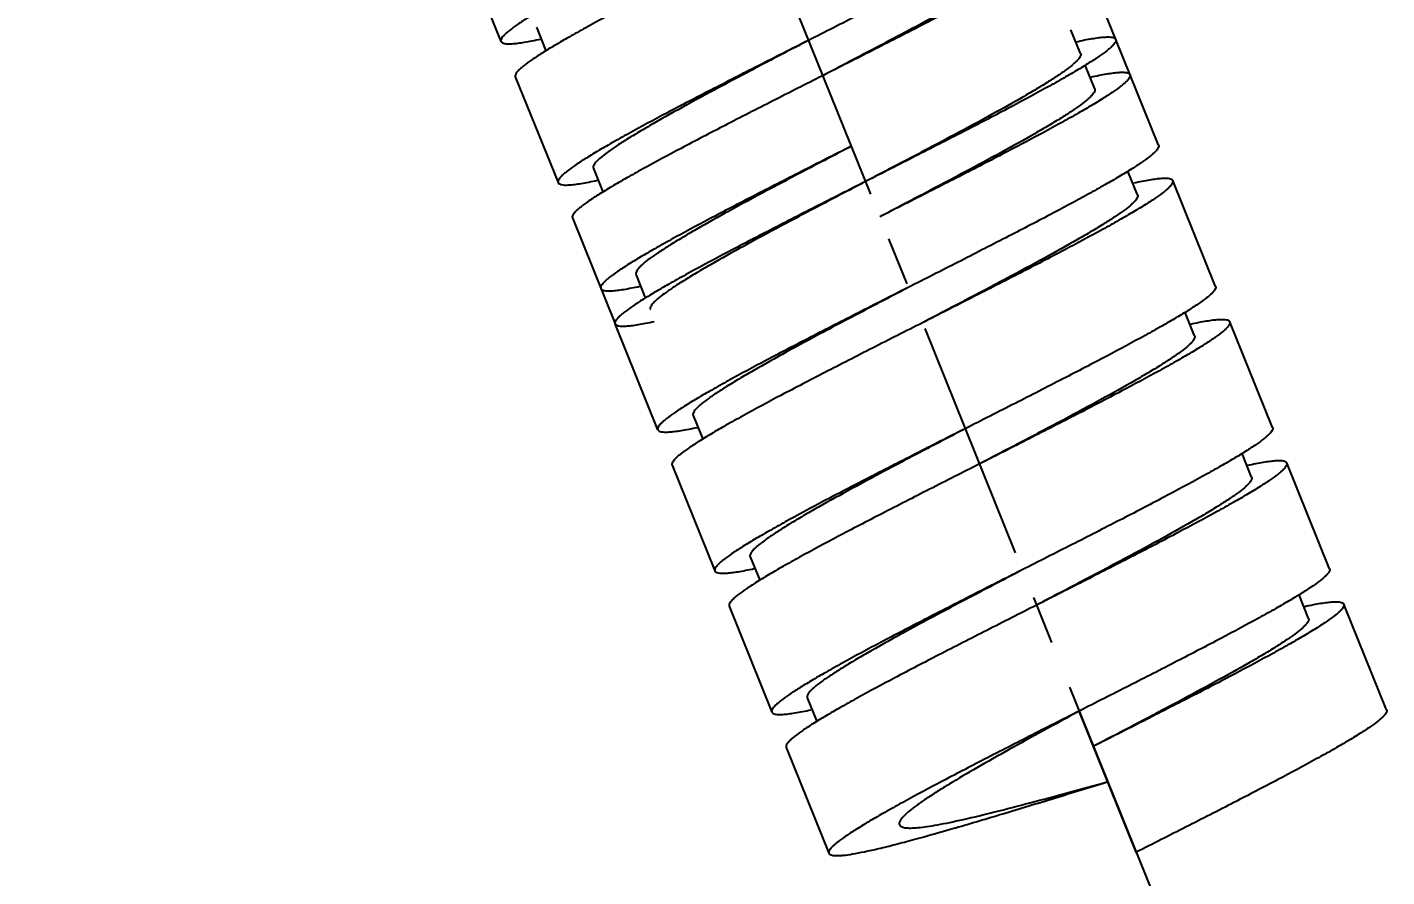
# Model space of a CAD drawing. Header units: millimetres. Extents: x 4590 to 5010, y -46 to 251.
# Drawn here: x 4857.98 to 4893.71, y 44.78 to 67.1 of the extents above; entities that cross this region are included whole.
import ezdxf

# ---------------------------------------------------------------- set-up
doc = ezdxf.new("R2010")
doc.units = ezdxf.units.MM
doc.header["$LTSCALE"] = 0.1
doc.linetypes.add('CENTERX2', pattern=[101.6, 63.5, -12.7, 12.7, -12.7])
doc.layers.add('CENTER', color=1, linetype='CENTERX2')
doc.layers.add('DIM', color=3, linetype='Continuous')
doc.styles.get("Standard").update_dxf_attribs({"font": 'arial.ttf'})
doc.dimstyles.new('ISO-25', dxfattribs={"dimtxt": 2.5, "dimasz": 2.5, "dimexe": 1.25, "dimexo": 0.625, "dimtad": 1, "dimtxsty": 'Standard', "dimcen": 2.5, "dimadec": 0, "dimazin": 0, "dimtfac": 1, "dimtmove": 0, "dimatfit": 3, "dimfxl": 1, "dimarcsym": 0})

# ---------------------------------------------------------------- blocks, each defined once
blk = doc.blocks.new('*D118')
at = {"layer": 'Defpoints', "color": 0, "transparency": 16777216}
for p in [(4835.901, 172.227), (4876.778, 148.941), (4891.488, 128.002), (4891.488, 88.383), (4889.839, 38.726)]:
    blk.add_point(p, dxfattribs=at)
at = {"layer": 'DIM', "color": 0, "lineweight": -2, "transparency": 16777216}
blk.add_line((4891.488, 128.627), (4891.488, 151.133), dxfattribs=at)
blk.add_arc((4891.488, 34.645), 115.238, 91.24301, 110.75699, dxfattribs=at)
at = {"layer": 'DIM', "color": 0, "transparency": 16777216}
for points in [[(4888.983, 150.273), (4888.992, 149.439), (4891.488, 149.883)], [(4850.798, 142.015), (4850.495, 142.791), (4848.319, 141.492)]]:
    blk.add_solid(points, dxfattribs=at)
at = {"layer": 'DIM', "color": 0, "transparency": 16777216, "insert": (4869.14, 149.612), "char_height": 2.5, "attachment_point": 5, "rotation": 11}
blk.add_mtext('22°', dxfattribs=at)

msp = doc.modelspace()

# ---------------------------------------------------------------- linework, layer by layer
at = {"color": 7, "linetype": 'Continuous'}
for p, q in [((4870.437, 66.726), (4869.313, 69.508)), ((4886.592, 66.782), (4885.468, 69.564)), ((4871.364, 67.101), (4871.616, 66.478)), ((4885.665, 66.408), (4885.414, 67.03)), ((4887.716, 64.001), (4886.592, 66.782)), ((4886.04, 65.481), (4885.788, 66.104)), ((4870.811, 65.799), (4871.935, 63.018)), ((4872.862, 63.392), (4873.113, 62.773)), ((4887.164, 62.699), (4886.912, 63.322)), ((4889.214, 60.292), (4888.091, 63.074)), ((4872.31, 62.09), (4873.434, 59.309)), ((4874.237, 59.989), (4873.986, 60.611)), ((4888.662, 58.99), (4888.412, 59.61)), ((4890.713, 56.583), (4889.589, 59.365)), ((4874.558, 56.527), (4873.434, 59.309)), ((4875.485, 56.902), (4875.736, 56.279)), ((4890.16, 55.282), (4889.909, 55.905)), ((4874.932, 55.6), (4876.056, 52.819)), ((4892.211, 52.875), (4891.088, 55.656)), ((4876.983, 53.193), (4877.234, 52.573)), ((4891.659, 51.573), (4891.408, 52.194)), ((4876.431, 51.891), (4877.554, 49.11)), ((4893.71, 49.166), (4892.586, 51.947)), ((4878.482, 49.484), (4878.733, 48.861)), ((4887.131, 45.429), (4885.632, 49.138)), ((4877.929, 48.183), (4879.053, 45.401))]:
    msp.add_line(p, q, dxfattribs=at)
for points, knots in [([(4877.016, 70.463), (4876.579, 70.242), (4875.723, 69.808), (4874.48, 69.174), (4873.339, 68.582), (4872.474, 68.118), (4871.867, 67.78), (4871.485, 67.559), (4871.158, 67.36), (4870.889, 67.186), (4870.705, 67.054), (4870.59, 66.96), (4870.527, 66.901), (4870.479, 66.849), (4870.448, 66.803), (4870.431, 66.762), (4870.433, 66.736), (4870.437, 66.726)], [0, 0, 0, 0, 0.192801, 0.378247, 0.549275, 0.699389, 0.7648, 0.822946, 0.873297, 0.915421, 0.948991, 0.962519, 0.973878, 0.983103, 0.990302, 0.995732, 1, 1, 1, 1]), ([(4885.094, 70.491), (4885.098, 70.481), (4885.099, 70.455), (4885.083, 70.415), (4885.052, 70.369), (4885.004, 70.317), (4884.94, 70.258), (4884.826, 70.163), (4884.641, 70.031), (4884.373, 69.857), (4884.046, 69.659), (4883.664, 69.438), (4883.057, 69.099), (4882.192, 68.636), (4881.05, 68.043), (4879.808, 67.409), (4878.951, 66.975), (4878.515, 66.754)], [0, 0, 0, 0, 0.004271, 0.0097, 0.016898, 0.026125, 0.037482, 0.051008, 0.084581, 0.126702, 0.177056, 0.235199, 0.300612, 0.450726, 0.621753, 0.807199, 1, 1, 1, 1]), ([(4877.391, 69.536), (4876.954, 69.315), (4876.097, 68.881), (4874.855, 68.247), (4873.714, 67.654), (4872.848, 67.191), (4872.241, 66.853), (4871.859, 66.632), (4871.532, 66.433), (4871.264, 66.259), (4871.08, 66.127), (4870.965, 66.033), (4870.901, 65.974), (4870.854, 65.921), (4870.822, 65.876), (4870.806, 65.835), (4870.807, 65.809), (4870.811, 65.799)], [0, 0, 0, 0, 0.192801, 0.378248, 0.549275, 0.69939, 0.764799, 0.822945, 0.873296, 0.915419, 0.948992, 0.96252, 0.973875, 0.983099, 0.990301, 0.99573, 1, 1, 1, 1]), ([(4885.468, 69.564), (4885.472, 69.554), (4885.474, 69.528), (4885.458, 69.487), (4885.426, 69.442), (4885.379, 69.389), (4885.315, 69.33), (4885.2, 69.236), (4885.016, 69.104), (4884.748, 68.93), (4884.421, 68.731), (4884.038, 68.51), (4883.432, 68.172), (4882.566, 67.709), (4881.425, 67.116), (4880.183, 66.482), (4879.326, 66.048), (4878.889, 65.827)], [0, 0, 0, 0, 0.00427, 0.009699, 0.016901, 0.026125, 0.03748, 0.051008, 0.084581, 0.126704, 0.177055, 0.235201, 0.30061, 0.450725, 0.621752, 0.807199, 1, 1, 1, 1]), ([(4884.541, 69.189), (4884.545, 69.179), (4884.548, 69.155), (4884.536, 69.115), (4884.51, 69.072), (4884.47, 69.022), (4884.416, 68.968), (4884.319, 68.88), (4884.162, 68.759), (4883.933, 68.601), (4883.652, 68.421), (4883.324, 68.222), (4882.803, 67.918), (4882.058, 67.503), (4881.075, 66.974), (4880.004, 66.41), (4879.266, 66.024), (4878.889, 65.827)], [0, 0, 0, 0, 0.004858, 0.010752, 0.018298, 0.027779, 0.039325, 0.052997, 0.086752, 0.12895, 0.179301, 0.237379, 0.302672, 0.452419, 0.622951, 0.807819, 1, 1, 1, 1]), ([(4885.546, 66.717), (4885.622, 66.734), (4885.764, 66.764), (4885.965, 66.801), (4886.14, 66.827), (4886.285, 66.842), (4886.405, 66.846), (4886.504, 66.84), (4886.579, 66.815), (4886.592, 66.782)], [0, 0, 0, 0, 0.217096, 0.40807, 0.57231, 0.70938, 0.819287, 0.902607, 1, 1, 1, 1]), ([(4870.437, 66.726), (4870.45, 66.694), (4870.524, 66.669), (4870.622, 66.663), (4870.741, 66.666), (4870.885, 66.681), (4871.058, 66.707), (4871.257, 66.744), (4871.399, 66.773), (4871.474, 66.789)], [0, 0, 0, 0, 0.097613, 0.180942, 0.290847, 0.427882, 0.592042, 0.782966, 1, 1, 1, 1]), ([(4878.515, 66.754), (4878.078, 66.533), (4877.221, 66.099), (4875.979, 65.466), (4874.837, 64.873), (4873.972, 64.41), (4873.365, 64.071), (4872.983, 63.85), (4872.656, 63.652), (4872.388, 63.477), (4872.203, 63.345), (4872.089, 63.251), (4872.025, 63.192), (4871.978, 63.14), (4871.946, 63.094), (4871.93, 63.054), (4871.931, 63.028), (4871.935, 63.018)], [0, 0, 0, 0, 0.192801, 0.378248, 0.549275, 0.69939, 0.764799, 0.822945, 0.873296, 0.915419, 0.948992, 0.96252, 0.973875, 0.983099, 0.990301, 0.99573, 1, 1, 1, 1]), ([(4878.515, 66.754), (4878.138, 66.558), (4877.4, 66.172), (4876.329, 65.607), (4875.346, 65.078), (4874.601, 64.664), (4874.08, 64.36), (4873.751, 64.161), (4873.471, 63.981), (4873.241, 63.822), (4873.084, 63.701), (4872.987, 63.614), (4872.934, 63.559), (4872.894, 63.51), (4872.868, 63.466), (4872.856, 63.427), (4872.858, 63.402), (4872.862, 63.392)], [0, 0, 0, 0, 0.192181, 0.377049, 0.547581, 0.69733, 0.762619, 0.820701, 0.871048, 0.91325, 0.947001, 0.960675, 0.972223, 0.981702, 0.989245, 0.995141, 1, 1, 1, 1]), ([(4886.592, 66.782), (4886.596, 66.772), (4886.598, 66.746), (4886.582, 66.706), (4886.55, 66.66), (4886.502, 66.608), (4886.439, 66.549), (4886.324, 66.455), (4886.14, 66.323), (4885.871, 66.148), (4885.545, 65.95), (4885.162, 65.729), (4884.555, 65.39), (4883.69, 64.927), (4882.549, 64.334), (4881.306, 63.7), (4880.45, 63.267), (4880.013, 63.046)], [0, 0, 0, 0, 0.00427, 0.009699, 0.016901, 0.026125, 0.03748, 0.051008, 0.084581, 0.126704, 0.177055, 0.235201, 0.30061, 0.450725, 0.621752, 0.807199, 1, 1, 1, 1]), ([(4886.592, 66.782), (4886.596, 66.772), (4886.598, 66.746), (4886.582, 66.706), (4886.55, 66.66), (4886.502, 66.608), (4886.439, 66.549), (4886.324, 66.455), (4886.14, 66.323), (4885.871, 66.148), (4885.545, 65.95), (4885.162, 65.729), (4884.555, 65.39), (4883.69, 64.927), (4882.549, 64.334), (4881.306, 63.7), (4880.45, 63.267), (4880.013, 63.046)], [0, 0, 0, 0, 0.004271, 0.009701, 0.016901, 0.026124, 0.037481, 0.05101, 0.08458, 0.126705, 0.177054, 0.235202, 0.300611, 0.450725, 0.621753, 0.807199, 1, 1, 1, 1]), ([(4885.665, 66.408), (4885.669, 66.398), (4885.672, 66.373), (4885.66, 66.334), (4885.634, 66.29), (4885.594, 66.241), (4885.54, 66.186), (4885.443, 66.099), (4885.286, 65.978), (4885.057, 65.819), (4884.776, 65.639), (4884.448, 65.44), (4883.926, 65.136), (4883.182, 64.722), (4882.198, 64.193), (4881.128, 63.628), (4880.389, 63.242), (4880.013, 63.046)], [0, 0, 0, 0, 0.004859, 0.010752, 0.018297, 0.027779, 0.039326, 0.052995, 0.086752, 0.128949, 0.179301, 0.237378, 0.302672, 0.45242, 0.622952, 0.807819, 1, 1, 1, 1]), ([(4878.889, 65.827), (4878.452, 65.606), (4877.596, 65.172), (4876.354, 64.538), (4875.212, 63.946), (4874.347, 63.482), (4873.74, 63.144), (4873.358, 62.923), (4873.031, 62.725), (4872.762, 62.55), (4872.578, 62.418), (4872.463, 62.324), (4872.4, 62.265), (4872.352, 62.213), (4872.321, 62.167), (4872.304, 62.126), (4872.306, 62.1), (4872.31, 62.09)], [0, 0, 0, 0, 0.192801, 0.378247, 0.549274, 0.699388, 0.764801, 0.822944, 0.873298, 0.915419, 0.948992, 0.962518, 0.973875, 0.983102, 0.9903, 0.995729, 1, 1, 1, 1]), ([(4886.967, 65.855), (4886.971, 65.845), (4886.972, 65.819), (4886.956, 65.779), (4886.925, 65.733), (4886.877, 65.681), (4886.813, 65.622), (4886.699, 65.528), (4886.514, 65.395), (4886.246, 65.221), (4885.919, 65.023), (4885.537, 64.802), (4884.93, 64.463), (4884.065, 64), (4882.923, 63.407), (4881.681, 62.773), (4880.824, 62.34), (4880.388, 62.118)], [0, 0, 0, 0, 0.004271, 0.009701, 0.016899, 0.026124, 0.037482, 0.05101, 0.08458, 0.126704, 0.177055, 0.235201, 0.300611, 0.450726, 0.621753, 0.807199, 1, 1, 1, 1]), ([(4885.93, 65.792), (4886.005, 65.808), (4886.146, 65.838), (4886.346, 65.874), (4886.518, 65.9), (4886.663, 65.915), (4886.781, 65.919), (4886.88, 65.912), (4886.954, 65.887), (4886.967, 65.855)], [0, 0, 0, 0, 0.217033, 0.407956, 0.572116, 0.709152, 0.819054, 0.902375, 1, 1, 1, 1]), ([(4886.04, 65.481), (4886.044, 65.471), (4886.046, 65.446), (4886.034, 65.407), (4886.008, 65.363), (4885.968, 65.314), (4885.915, 65.259), (4885.818, 65.172), (4885.661, 65.051), (4885.431, 64.892), (4885.151, 64.712), (4884.822, 64.513), (4884.301, 64.209), (4883.556, 63.795), (4882.573, 63.266), (4881.503, 62.701), (4880.764, 62.315), (4880.388, 62.118)], [0, 0, 0, 0, 0.004858, 0.010753, 0.018298, 0.027778, 0.039324, 0.052997, 0.086751, 0.128951, 0.1793, 0.23738, 0.302671, 0.452419, 0.622951, 0.807819, 1, 1, 1, 1]), ([(4879.638, 63.973), (4879.202, 63.752), (4878.345, 63.318), (4877.103, 62.684), (4875.961, 62.091), (4875.096, 61.628), (4874.489, 61.29), (4874.107, 61.069), (4873.78, 60.87), (4873.511, 60.696), (4873.327, 60.564), (4873.213, 60.469), (4873.149, 60.411), (4873.101, 60.358), (4873.07, 60.312), (4873.053, 60.272), (4873.055, 60.246), (4873.059, 60.236)], [0, 0, 0, 0, 0.192801, 0.378248, 0.549275, 0.699389, 0.7648, 0.822944, 0.873298, 0.915418, 0.948993, 0.962519, 0.973874, 0.983101, 0.990302, 0.995729, 1, 1, 1, 1]), ([(4879.638, 63.973), (4879.262, 63.776), (4878.523, 63.39), (4877.453, 62.826), (4876.47, 62.297), (4875.725, 61.882), (4875.203, 61.578), (4874.875, 61.379), (4874.595, 61.199), (4874.365, 61.041), (4874.208, 60.92), (4874.111, 60.832), (4874.057, 60.778), (4874.018, 60.728), (4873.992, 60.684), (4873.98, 60.645), (4873.982, 60.621), (4873.986, 60.611)], [0, 0, 0, 0, 0.192181, 0.377049, 0.547582, 0.69733, 0.76262, 0.820702, 0.87105, 0.913252, 0.947002, 0.960675, 0.972225, 0.981706, 0.98925, 0.995145, 1, 1, 1, 1]), ([(4887.716, 64.001), (4887.72, 63.991), (4887.722, 63.965), (4887.705, 63.924), (4887.674, 63.879), (4887.626, 63.826), (4887.563, 63.767), (4887.448, 63.673), (4887.264, 63.541), (4886.995, 63.367), (4886.668, 63.168), (4886.286, 62.947), (4885.679, 62.609), (4884.814, 62.146), (4883.672, 61.553), (4882.43, 60.919), (4881.574, 60.485), (4881.137, 60.264)], [0, 0, 0, 0, 0.004271, 0.009701, 0.016901, 0.026124, 0.037481, 0.05101, 0.08458, 0.126705, 0.177054, 0.235202, 0.300611, 0.450725, 0.621753, 0.807199, 1, 1, 1, 1]), ([(4871.935, 63.018), (4871.948, 62.986), (4872.022, 62.961), (4872.12, 62.954), (4872.238, 62.957), (4872.382, 62.972), (4872.554, 62.998), (4872.752, 63.034), (4872.893, 63.063), (4872.968, 63.08)], [0, 0, 0, 0, 0.097715, 0.181074, 0.290941, 0.427964, 0.592116, 0.782979, 1, 1, 1, 1]), ([(4880.013, 63.046), (4879.576, 62.825), (4878.719, 62.391), (4877.477, 61.757), (4876.336, 61.164), (4875.471, 60.701), (4874.864, 60.362), (4874.481, 60.141), (4874.154, 59.943), (4873.886, 59.769), (4873.702, 59.637), (4873.587, 59.542), (4873.524, 59.483), (4873.476, 59.431), (4873.444, 59.385), (4873.428, 59.345), (4873.43, 59.319), (4873.434, 59.309)], [0, 0, 0, 0, 0.192801, 0.378247, 0.549274, 0.699388, 0.764801, 0.822944, 0.873298, 0.915419, 0.948992, 0.962518, 0.973875, 0.983102, 0.9903, 0.995729, 1, 1, 1, 1]), ([(4880.013, 63.046), (4879.576, 62.825), (4878.719, 62.391), (4877.477, 61.757), (4876.336, 61.164), (4875.471, 60.701), (4874.864, 60.362), (4874.481, 60.141), (4874.154, 59.943), (4873.886, 59.769), (4873.702, 59.637), (4873.587, 59.542), (4873.524, 59.483), (4873.476, 59.431), (4873.444, 59.385), (4873.428, 59.345), (4873.43, 59.319), (4873.434, 59.309)], [0, 0, 0, 0, 0.192801, 0.378247, 0.549275, 0.699389, 0.7648, 0.822946, 0.873297, 0.915421, 0.948991, 0.962519, 0.973878, 0.983103, 0.990302, 0.995732, 1, 1, 1, 1]), ([(4880.013, 63.046), (4879.637, 62.849), (4878.898, 62.463), (4877.828, 61.898), (4876.844, 61.369), (4876.1, 60.955), (4875.578, 60.651), (4875.25, 60.452), (4874.969, 60.272), (4874.74, 60.113), (4874.583, 59.992), (4874.486, 59.905), (4874.432, 59.85), (4874.392, 59.801), (4874.366, 59.757), (4874.354, 59.718), (4874.357, 59.693), (4874.361, 59.683)], [0, 0, 0, 0, 0.192181, 0.377049, 0.547581, 0.697329, 0.762619, 0.820701, 0.871048, 0.91325, 0.947001, 0.960675, 0.972223, 0.981702, 0.989246, 0.995141, 1, 1, 1, 1]), ([(4888.091, 63.074), (4888.095, 63.064), (4888.096, 63.038), (4888.08, 62.997), (4888.048, 62.951), (4888.001, 62.899), (4887.937, 62.84), (4887.823, 62.746), (4887.638, 62.614), (4887.37, 62.439), (4887.043, 62.241), (4886.661, 62.02), (4886.054, 61.682), (4885.189, 61.218), (4884.047, 60.626), (4882.805, 59.992), (4881.948, 59.558), (4881.511, 59.337)], [0, 0, 0, 0, 0.004271, 0.0097, 0.016898, 0.026125, 0.037482, 0.051008, 0.084581, 0.126702, 0.177056, 0.235199, 0.300612, 0.450726, 0.621753, 0.807199, 1, 1, 1, 1]), ([(4887.064, 63.013), (4887.139, 63.029), (4887.279, 63.058), (4887.476, 63.094), (4887.647, 63.119), (4887.79, 63.134), (4887.907, 63.137), (4888.004, 63.13), (4888.078, 63.105), (4888.091, 63.074)], [0, 0, 0, 0, 0.216976, 0.407817, 0.571899, 0.708905, 0.818776, 0.90212, 1, 1, 1, 1]), ([(4887.163, 62.699), (4887.168, 62.689), (4887.17, 62.664), (4887.158, 62.625), (4887.132, 62.581), (4887.092, 62.532), (4887.039, 62.477), (4886.942, 62.39), (4886.785, 62.269), (4886.555, 62.11), (4886.275, 61.931), (4885.946, 61.731), (4885.425, 61.427), (4884.68, 61.013), (4883.697, 60.484), (4882.626, 59.92), (4881.888, 59.534), (4881.511, 59.337)], [0, 0, 0, 0, 0.004858, 0.010752, 0.018297, 0.027779, 0.039325, 0.052996, 0.086752, 0.128949, 0.179301, 0.237379, 0.302672, 0.45242, 0.622952, 0.807819, 1, 1, 1, 1]), ([(4873.059, 60.236), (4873.072, 60.204), (4873.145, 60.179), (4873.243, 60.173), (4873.36, 60.176), (4873.503, 60.19), (4873.673, 60.216), (4873.87, 60.252), (4874.01, 60.281), (4874.085, 60.297)], [0, 0, 0, 0, 0.097893, 0.181255, 0.291106, 0.428114, 0.592204, 0.783019, 1, 1, 1, 1]), ([(4881.137, 60.264), (4880.7, 60.043), (4879.843, 59.609), (4878.601, 58.975), (4877.46, 58.382), (4876.594, 57.919), (4875.988, 57.581), (4875.605, 57.36), (4875.278, 57.161), (4875.01, 56.987), (4874.826, 56.855), (4874.711, 56.761), (4874.647, 56.702), (4874.6, 56.65), (4874.568, 56.604), (4874.552, 56.563), (4874.553, 56.537), (4874.558, 56.527)], [0, 0, 0, 0, 0.192801, 0.378247, 0.549275, 0.699389, 0.7648, 0.822946, 0.873297, 0.915421, 0.948991, 0.962519, 0.973878, 0.983103, 0.990302, 0.995732, 1, 1, 1, 1]), ([(4881.137, 60.264), (4880.76, 60.067), (4880.022, 59.681), (4878.951, 59.117), (4877.968, 58.588), (4877.223, 58.173), (4876.702, 57.869), (4876.374, 57.67), (4876.093, 57.491), (4875.864, 57.332), (4875.707, 57.211), (4875.61, 57.124), (4875.556, 57.069), (4875.516, 57.02), (4875.49, 56.976), (4875.478, 56.937), (4875.481, 56.912), (4875.485, 56.902)], [0, 0, 0, 0, 0.192181, 0.377049, 0.547581, 0.69733, 0.762619, 0.820701, 0.871048, 0.91325, 0.947001, 0.960674, 0.972224, 0.981702, 0.989245, 0.995141, 1, 1, 1, 1]), ([(4889.214, 60.292), (4889.219, 60.282), (4889.22, 60.256), (4889.204, 60.216), (4889.172, 60.17), (4889.125, 60.118), (4889.061, 60.059), (4888.946, 59.964), (4888.762, 59.832), (4888.494, 59.658), (4888.167, 59.46), (4887.784, 59.239), (4887.178, 58.9), (4886.312, 58.437), (4885.171, 57.844), (4883.929, 57.21), (4883.072, 56.776), (4882.635, 56.555)], [0, 0, 0, 0, 0.004271, 0.0097, 0.016898, 0.026125, 0.037482, 0.051008, 0.084581, 0.126702, 0.177056, 0.235199, 0.300612, 0.450726, 0.621753, 0.807199, 1, 1, 1, 1]), ([(4873.434, 59.309), (4873.447, 59.277), (4873.52, 59.252), (4873.617, 59.245), (4873.735, 59.249), (4873.878, 59.263), (4874.049, 59.289), (4874.246, 59.324), (4874.386, 59.354), (4874.46, 59.37)], [0, 0, 0, 0, 0.09788, 0.181224, 0.291095, 0.428101, 0.592183, 0.783024, 1, 1, 1, 1]), ([(4881.511, 59.337), (4881.075, 59.116), (4880.218, 58.682), (4878.976, 58.048), (4877.834, 57.455), (4876.969, 56.992), (4876.362, 56.654), (4875.98, 56.433), (4875.653, 56.234), (4875.385, 56.06), (4875.2, 55.928), (4875.086, 55.834), (4875.022, 55.775), (4874.974, 55.722), (4874.943, 55.677), (4874.927, 55.636), (4874.928, 55.61), (4874.932, 55.6)], [0, 0, 0, 0, 0.192801, 0.378248, 0.549275, 0.69939, 0.764799, 0.822945, 0.873296, 0.915419, 0.948992, 0.96252, 0.973875, 0.983099, 0.990301, 0.99573, 1, 1, 1, 1]), ([(4889.589, 59.365), (4889.593, 59.355), (4889.595, 59.329), (4889.578, 59.288), (4889.547, 59.243), (4889.499, 59.19), (4889.436, 59.131), (4889.321, 59.037), (4889.137, 58.905), (4888.868, 58.731), (4888.541, 58.532), (4888.159, 58.311), (4887.552, 57.973), (4886.687, 57.51), (4885.546, 56.917), (4884.303, 56.283), (4883.447, 55.849), (4883.01, 55.628)], [0, 0, 0, 0, 0.00427, 0.009699, 0.016901, 0.026125, 0.03748, 0.051008, 0.084581, 0.126704, 0.177055, 0.235201, 0.30061, 0.450725, 0.621752, 0.807199, 1, 1, 1, 1]), ([(4888.557, 59.303), (4888.631, 59.319), (4888.772, 59.348), (4888.971, 59.385), (4889.142, 59.41), (4889.286, 59.425), (4889.404, 59.428), (4889.502, 59.422), (4889.576, 59.397), (4889.589, 59.365)], [0, 0, 0, 0, 0.217021, 0.407884, 0.572036, 0.709059, 0.818926, 0.902285, 1, 1, 1, 1]), ([(4888.662, 58.99), (4888.666, 58.98), (4888.669, 58.956), (4888.656, 58.916), (4888.63, 58.873), (4888.591, 58.823), (4888.537, 58.768), (4888.44, 58.681), (4888.283, 58.56), (4888.053, 58.402), (4887.773, 58.222), (4887.445, 58.023), (4886.923, 57.719), (4886.179, 57.304), (4885.195, 56.775), (4884.125, 56.211), (4883.386, 55.825), (4883.01, 55.628)], [0, 0, 0, 0, 0.004858, 0.010752, 0.018298, 0.027779, 0.039325, 0.052997, 0.086752, 0.12895, 0.179301, 0.237379, 0.302672, 0.452419, 0.622951, 0.807819, 1, 1, 1, 1]), ([(4874.558, 56.527), (4874.57, 56.495), (4874.645, 56.47), (4874.743, 56.464), (4874.862, 56.467), (4875.006, 56.482), (4875.179, 56.508), (4875.378, 56.545), (4875.52, 56.574), (4875.595, 56.59)], [0, 0, 0, 0, 0.097613, 0.180942, 0.290847, 0.427882, 0.592042, 0.782966, 1, 1, 1, 1]), ([(4882.635, 56.555), (4882.199, 56.334), (4881.342, 55.9), (4880.1, 55.267), (4878.958, 54.674), (4878.093, 54.211), (4877.486, 53.872), (4877.104, 53.651), (4876.777, 53.453), (4876.508, 53.278), (4876.324, 53.146), (4876.209, 53.052), (4876.146, 52.993), (4876.098, 52.941), (4876.067, 52.895), (4876.05, 52.855), (4876.052, 52.829), (4876.056, 52.819)], [0, 0, 0, 0, 0.192801, 0.378248, 0.549275, 0.69939, 0.764799, 0.822945, 0.873296, 0.915419, 0.948992, 0.96252, 0.973875, 0.983099, 0.990301, 0.99573, 1, 1, 1, 1]), ([(4882.635, 56.555), (4882.259, 56.359), (4881.52, 55.973), (4880.45, 55.408), (4879.467, 54.879), (4878.722, 54.465), (4878.2, 54.161), (4877.872, 53.962), (4877.592, 53.782), (4877.362, 53.623), (4877.205, 53.502), (4877.108, 53.415), (4877.054, 53.36), (4877.015, 53.311), (4876.989, 53.267), (4876.976, 53.228), (4876.979, 53.203), (4876.983, 53.193)], [0, 0, 0, 0, 0.192181, 0.377049, 0.547581, 0.69733, 0.762619, 0.820701, 0.871048, 0.91325, 0.947001, 0.960675, 0.972223, 0.981702, 0.989245, 0.995141, 1, 1, 1, 1]), ([(4890.713, 56.583), (4890.717, 56.573), (4890.719, 56.547), (4890.702, 56.507), (4890.671, 56.461), (4890.623, 56.409), (4890.56, 56.35), (4890.445, 56.256), (4890.261, 56.124), (4889.992, 55.949), (4889.665, 55.751), (4889.283, 55.53), (4888.676, 55.191), (4887.811, 54.728), (4886.669, 54.135), (4885.427, 53.501), (4884.57, 53.068), (4884.134, 52.847)], [0, 0, 0, 0, 0.00427, 0.009699, 0.016901, 0.026125, 0.03748, 0.051008, 0.084581, 0.126704, 0.177055, 0.235201, 0.30061, 0.450725, 0.621752, 0.807199, 1, 1, 1, 1]), ([(4883.01, 55.628), (4882.573, 55.407), (4881.716, 54.973), (4880.474, 54.339), (4879.333, 53.747), (4878.467, 53.283), (4877.861, 52.945), (4877.478, 52.724), (4877.151, 52.526), (4876.883, 52.351), (4876.699, 52.219), (4876.584, 52.125), (4876.52, 52.066), (4876.473, 52.014), (4876.441, 51.968), (4876.425, 51.927), (4876.427, 51.901), (4876.431, 51.891)], [0, 0, 0, 0, 0.192801, 0.378247, 0.549274, 0.699388, 0.764801, 0.822944, 0.873298, 0.915419, 0.948992, 0.962518, 0.973875, 0.983102, 0.9903, 0.995729, 1, 1, 1, 1]), ([(4891.088, 55.656), (4891.092, 55.646), (4891.093, 55.62), (4891.077, 55.58), (4891.045, 55.534), (4890.998, 55.482), (4890.934, 55.423), (4890.819, 55.328), (4890.635, 55.196), (4890.367, 55.022), (4890.04, 54.824), (4889.658, 54.603), (4889.051, 54.264), (4888.185, 53.801), (4887.044, 53.208), (4885.802, 52.574), (4884.945, 52.141), (4884.508, 51.919)], [0, 0, 0, 0, 0.004271, 0.009701, 0.016899, 0.026124, 0.037482, 0.05101, 0.08458, 0.126704, 0.177055, 0.235201, 0.300611, 0.450726, 0.621753, 0.807199, 1, 1, 1, 1]), ([(4890.05, 55.593), (4890.126, 55.609), (4890.267, 55.639), (4890.466, 55.675), (4890.639, 55.701), (4890.783, 55.716), (4890.902, 55.72), (4891, 55.713), (4891.075, 55.688), (4891.088, 55.656)], [0, 0, 0, 0, 0.217033, 0.407956, 0.572116, 0.709152, 0.819054, 0.902375, 1, 1, 1, 1]), ([(4890.16, 55.282), (4890.164, 55.272), (4890.167, 55.247), (4890.155, 55.208), (4890.129, 55.164), (4890.089, 55.115), (4890.036, 55.06), (4889.938, 54.973), (4889.781, 54.852), (4889.552, 54.693), (4889.271, 54.513), (4888.943, 54.314), (4888.422, 54.01), (4887.677, 53.596), (4886.694, 53.067), (4885.623, 52.502), (4884.885, 52.116), (4884.508, 51.919)], [0, 0, 0, 0, 0.004858, 0.010753, 0.018298, 0.027778, 0.039324, 0.052997, 0.086751, 0.128951, 0.1793, 0.23738, 0.302671, 0.452419, 0.622951, 0.807819, 1, 1, 1, 1]), ([(4876.056, 52.819), (4876.069, 52.787), (4876.143, 52.762), (4876.241, 52.755), (4876.359, 52.758), (4876.503, 52.773), (4876.674, 52.799), (4876.873, 52.835), (4877.014, 52.864), (4877.089, 52.881)], [0, 0, 0, 0, 0.097715, 0.181074, 0.290941, 0.427964, 0.592116, 0.782979, 1, 1, 1, 1]), ([(4884.134, 52.847), (4883.697, 52.625), (4882.84, 52.192), (4881.598, 51.558), (4880.457, 50.965), (4879.591, 50.502), (4878.984, 50.163), (4878.602, 49.942), (4878.275, 49.744), (4878.007, 49.57), (4877.823, 49.438), (4877.708, 49.343), (4877.644, 49.284), (4877.597, 49.232), (4877.565, 49.186), (4877.549, 49.146), (4877.55, 49.12), (4877.554, 49.11)], [0, 0, 0, 0, 0.192801, 0.378247, 0.549274, 0.699388, 0.764801, 0.822944, 0.873298, 0.915419, 0.948992, 0.962518, 0.973875, 0.983102, 0.9903, 0.995729, 1, 1, 1, 1]), ([(4884.134, 52.847), (4883.757, 52.65), (4883.019, 52.264), (4881.948, 51.699), (4880.965, 51.17), (4880.22, 50.756), (4879.699, 50.452), (4879.371, 50.253), (4879.09, 50.073), (4878.86, 49.914), (4878.703, 49.793), (4878.606, 49.706), (4878.553, 49.651), (4878.513, 49.602), (4878.487, 49.558), (4878.475, 49.519), (4878.478, 49.494), (4878.482, 49.484)], [0, 0, 0, 0, 0.192181, 0.377049, 0.547581, 0.697329, 0.762619, 0.820701, 0.871048, 0.91325, 0.947001, 0.960675, 0.972223, 0.981702, 0.989246, 0.995141, 1, 1, 1, 1]), ([(4892.211, 52.875), (4892.215, 52.865), (4892.217, 52.839), (4892.201, 52.798), (4892.169, 52.752), (4892.122, 52.7), (4892.058, 52.641), (4891.943, 52.547), (4891.759, 52.415), (4891.491, 52.24), (4891.164, 52.042), (4890.781, 51.821), (4890.175, 51.483), (4889.309, 51.019), (4888.168, 50.427), (4886.926, 49.793), (4886.069, 49.359), (4885.632, 49.138)], [0, 0, 0, 0, 0.004271, 0.009701, 0.016899, 0.026124, 0.037482, 0.05101, 0.08458, 0.126704, 0.177055, 0.235201, 0.300611, 0.450726, 0.621753, 0.807199, 1, 1, 1, 1]), ([(4884.508, 51.919), (4884.072, 51.698), (4883.215, 51.265), (4881.973, 50.631), (4880.831, 50.038), (4879.966, 49.575), (4879.359, 49.236), (4878.977, 49.015), (4878.65, 48.817), (4878.381, 48.642), (4878.197, 48.51), (4878.082, 48.416), (4878.019, 48.357), (4877.971, 48.305), (4877.94, 48.259), (4877.923, 48.219), (4877.925, 48.193), (4877.929, 48.183)], [0, 0, 0, 0, 0.192801, 0.378247, 0.549275, 0.699389, 0.764798, 0.822946, 0.873295, 0.91542, 0.94899, 0.962519, 0.973876, 0.983099, 0.990299, 0.995729, 1, 1, 1, 1]), ([(4892.586, 51.947), (4892.59, 51.937), (4892.592, 51.911), (4892.575, 51.871), (4892.544, 51.825), (4892.496, 51.773), (4892.433, 51.714), (4892.318, 51.62), (4892.134, 51.488), (4891.865, 51.313), (4891.538, 51.115), (4891.156, 50.894), (4890.549, 50.555), (4889.684, 50.092), (4888.542, 49.499), (4887.3, 48.866), (4886.443, 48.432), (4886.007, 48.211)], [0, 0, 0, 0, 0.004271, 0.009698, 0.016899, 0.026126, 0.037481, 0.051007, 0.084582, 0.126702, 0.177056, 0.2352, 0.300612, 0.450725, 0.621754, 0.807195, 1, 1, 1, 1]), ([(4891.56, 51.887), (4891.635, 51.903), (4891.775, 51.932), (4891.972, 51.968), (4892.142, 51.993), (4892.285, 52.008), (4892.402, 52.011), (4892.5, 52.004), (4892.573, 51.979), (4892.586, 51.947)], [0, 0, 0, 0, 0.216981, 0.407796, 0.571886, 0.708894, 0.818745, 0.902107, 1, 1, 1, 1]), ([(4891.659, 51.573), (4891.663, 51.563), (4891.666, 51.538), (4891.653, 51.499), (4891.627, 51.455), (4891.588, 51.406), (4891.534, 51.351), (4891.437, 51.264), (4891.28, 51.143), (4891.05, 50.984), (4890.77, 50.804), (4890.442, 50.605), (4889.92, 50.301), (4889.175, 49.887), (4888.192, 49.358), (4887.122, 48.793), (4886.383, 48.407), (4886.007, 48.211)], [0, 0, 0, 0, 0.004858, 0.010754, 0.018299, 0.027778, 0.039325, 0.052998, 0.086751, 0.128951, 0.1793, 0.237381, 0.302671, 0.452418, 0.622952, 0.807817, 1, 1, 1, 1]), ([(4877.554, 49.11), (4877.567, 49.078), (4877.641, 49.053), (4877.738, 49.046), (4877.856, 49.05), (4877.998, 49.064), (4878.169, 49.089), (4878.366, 49.125), (4878.506, 49.155), (4878.581, 49.171)], [0, 0, 0, 0, 0.09788, 0.181224, 0.291095, 0.428101, 0.592183, 0.783024, 1, 1, 1, 1]), ([(4885.632, 49.138), (4885.195, 48.917), (4884.339, 48.483), (4883.096, 47.849), (4881.955, 47.256), (4881.09, 46.793), (4880.483, 46.455), (4880.101, 46.234), (4879.774, 46.035), (4879.505, 45.861), (4879.321, 45.729), (4879.206, 45.635), (4879.143, 45.576), (4879.095, 45.523), (4879.064, 45.478), (4879.047, 45.437), (4879.049, 45.411), (4879.053, 45.401)], [0, 0, 0, 0, 0.192801, 0.378247, 0.549275, 0.699389, 0.764798, 0.822946, 0.873295, 0.91542, 0.94899, 0.962519, 0.973876, 0.983099, 0.990299, 0.995729, 1, 1, 1, 1]), ([(4885.632, 49.138), (4885.316, 48.965), (4884.696, 48.627), (4883.797, 48.132), (4882.972, 47.667), (4882.348, 47.301), (4881.912, 47.032), (4881.637, 46.854), (4881.404, 46.694), (4881.212, 46.55), (4881.066, 46.426), (4880.975, 46.331), (4880.928, 46.263), (4880.908, 46.221), (4880.899, 46.184), (4880.903, 46.16), (4880.907, 46.15)], [0, 0, 0, 0, 0.191262, 0.375275, 0.545079, 0.694295, 0.759418, 0.817411, 0.867771, 0.910102, 0.944145, 0.969867, 0.979734, 0.987787, 0.994344, 1, 1, 1, 1]), ([(4893.71, 49.166), (4893.714, 49.156), (4893.715, 49.13), (4893.699, 49.089), (4893.668, 49.044), (4893.62, 48.991), (4893.556, 48.932), (4893.442, 48.838), (4893.257, 48.706), (4892.989, 48.532), (4892.662, 48.333), (4892.28, 48.112), (4891.673, 47.774), (4890.808, 47.311), (4889.666, 46.718), (4888.424, 46.084), (4887.567, 45.65), (4887.131, 45.429)], [0, 0, 0, 0, 0.004271, 0.009698, 0.016899, 0.026126, 0.037481, 0.051007, 0.084582, 0.126702, 0.177056, 0.2352, 0.300612, 0.450725, 0.621754, 0.807195, 1, 1, 1, 1]), ([(4879.053, 45.401), (4879.057, 45.391), (4879.074, 45.371), (4879.114, 45.354), (4879.168, 45.342), (4879.239, 45.338), (4879.325, 45.34), (4879.473, 45.352), (4879.698, 45.385), (4880.012, 45.446), (4880.385, 45.53), (4880.813, 45.637), (4881.485, 45.815), (4882.429, 46.083), (4883.662, 46.449), (4884.996, 46.856), (4885.914, 47.139), (4886.381, 47.283)], [0, 0, 0, 0, 0.004271, 0.0097, 0.016898, 0.026125, 0.037482, 0.051008, 0.084581, 0.126702, 0.177056, 0.235199, 0.300612, 0.450726, 0.621753, 0.807199, 1, 1, 1, 1]), ([(4880.907, 46.15), (4880.911, 46.14), (4880.925, 46.121), (4880.957, 46.1), (4881, 46.083), (4881.081, 46.067), (4881.213, 46.063), (4881.405, 46.075), (4881.642, 46.104), (4881.922, 46.151), (4882.242, 46.214), (4882.743, 46.323), (4883.446, 46.494), (4884.362, 46.732), (4885.353, 47), (4886.034, 47.188), (4886.381, 47.283)], [0, 0, 0, 0, 0.005656, 0.012211, 0.020262, 0.030132, 0.055855, 0.089897, 0.132229, 0.182588, 0.240582, 0.305704, 0.45492, 0.624724, 0.808737, 1, 1, 1, 1])]:
    msp.add_open_spline(points, degree=3, knots=knots, dxfattribs=at)
at = {"layer": 'CENTER'}
msp.add_line((4835.901, 172.227), (4889.839, 38.726), dxfattribs=at)

# ---------------------------------------------------------------- dimensions: what is measured, and where the dimension line sits
at = {"layer": 'DIM'}
dim = msp.add_angular_dim_2l(base=(4876.778, 148.941), line1=((4891.488, 88.383), (4891.488, 128.002)), line2=((4835.901, 172.227), (4889.839, 38.726)), dimstyle='ISO-25', dxfattribs=at)
dim.commit()
dim.dimension.update_dxf_attribs({"geometry": '*D118', "text_midpoint": (4869.14, 149.612)})

doc.saveas('drawing.dxf')
